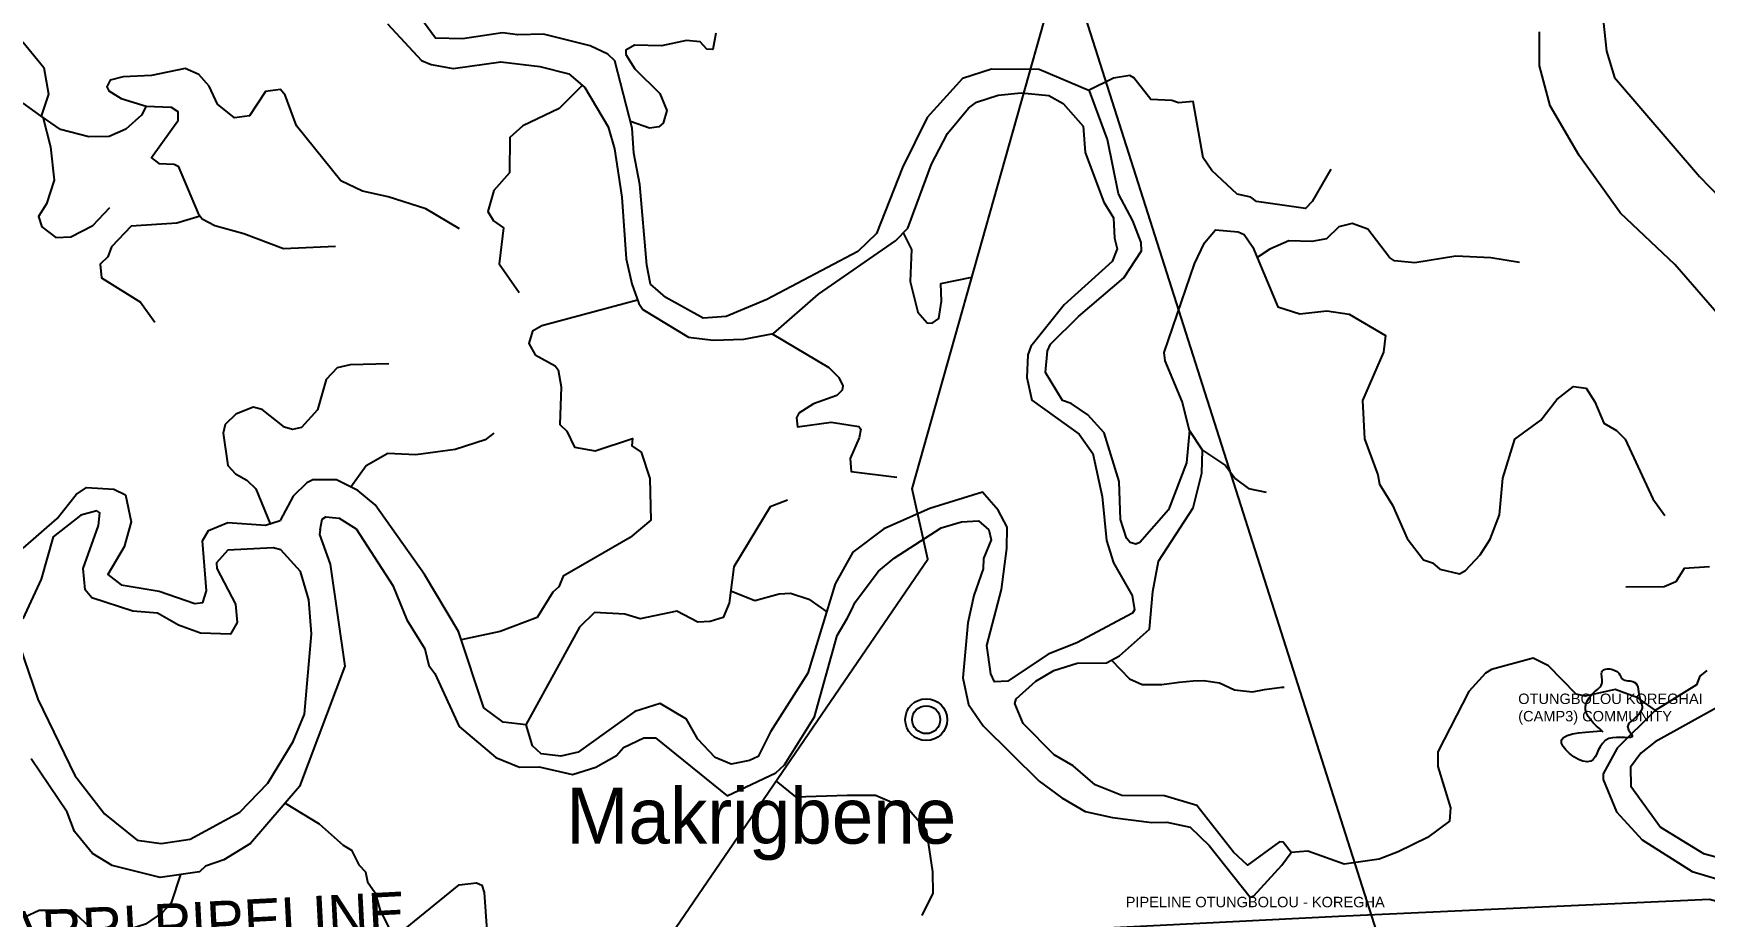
# Model space of a CAD drawing. Header units: metres. Extents: x 321186 to 621985, y 106829 to 204599.
# Drawn here: x 343347 to 349327, y 173012 to 176173 of the extents above; entities that cross this region are included whole.
import ezdxf
from ezdxf.enums import TextEntityAlignment as Align

# ---------------------------------------------------------------- set-up
doc = ezdxf.new("R2010")
doc.units = ezdxf.units.M
doc.header["$MEASUREMENT"] = 0
doc.layers.get('0').update_dxf_attribs({"linetype": 'CONTINUOUS'})
for name, color, linetype in [('11', 7, 'CONTINUOUS'), ('17', 7, 'CONTINUOUS'), ('18', 7, 'CONTINUOUS'), ('8', 7, 'CONTINUOUS'), ('RIG-LOC', 7, 'CONTINUOUS')]:
    doc.layers.add(name, color=color, linetype=linetype)
doc.styles.get("Standard").update_dxf_attribs({"font": 'txt', "height": 0.2})

# ---------------------------------------------------------------- blocks, each defined once
blk = doc.blocks.new('TOWN')
at = {"layer": '11', "color": 7, "linetype": 'Continuous'}
for radius in [75, 50]:
    blk.add_circle((0, 0), radius, dxfattribs=at)

msp = doc.modelspace()

# ---------------------------------------------------------------- linework, layer by layer
msp.add_spline([(348964.7, 173672.3), (348901.1, 173763.6), (348928.9, 173811.2), (348960.7, 173850.9), (348960.7, 173890.5), (349020.4, 173882.6), (349032.3, 173862.8), (349076, 173850.9), (349095.9, 173791.3), (349103.9, 173763.6), (349076, 173719.9), (349052.2, 173688.2), (349068.1, 173660.4), (348984.6, 173648.5), (348920.1, 173567.4), (348815.3, 173632.1), (348956.8, 173676.3)], degree=3)
at = {"layer": '17', "color": 151, "linetype": 'Continuous'}
for points in [[(348956.9, 176287.9), (348976.6, 176109.2), (349005.5, 176015.1), (349309.4, 175660.5), (349493.7, 175470.2), (349634, 175362.4), (349722.7, 175262.5), (349936.3, 175071.5), (350063.6, 174904), (350220.5, 174906.7), (350292.9, 174982), (350346.2, 175070.1), (350367.3, 175183.5), (350369.1, 175447.4), (350288.6, 176202.2)], [(348956.9, 176287.9), (348976.6, 176109.2), (349005.5, 176015.1), (349309.4, 175660.5), (349493.7, 175470.2), (349634, 175362.4), (349722.7, 175262.5), (349936.3, 175071.5), (350063.6, 174904), (350220.5, 174906.7), (350292.9, 174982), (350346.2, 175070.1), (350367.3, 175183.5), (350369.1, 175447.4), (350288.6, 176202.2)], [(343309, 176142.7), (343383.6, 176051.4), (343401.2, 175955.9), (343374.8, 175877.4), (343309.5, 175923.7)], [(343309, 176142.7), (343383.6, 176051.4), (343401.2, 175955.9), (343374.8, 175877.4), (343309.5, 175923.7)], [(349995.7, 174712.3), (349802.1, 174801), (349711.6, 174874.6), (349621.1, 174969.2), (349561.9, 175007), (349496.3, 175028.1), (349220.4, 175345.4), (349026.8, 175529.2), (348878.2, 175736.2), (348774.6, 175914.1), (348736.3, 176057.6), (348736.9, 176179.3)], [(349995.7, 174712.3), (349802.1, 174801), (349711.6, 174874.6), (349621.1, 174969.2), (349561.9, 175007), (349496.3, 175028.1), (349220.4, 175345.4), (349026.8, 175529.2), (348878.2, 175736.2), (348774.6, 175914.1), (348736.3, 176057.6), (348736.9, 176179.3)], [(343310.6, 174330.1), (343431.5, 174436.2), (343500.2, 174523), (343536.8, 174547.1), (343634, 174542), (343675.7, 174520.9), (343696.7, 174424.1), (343671.1, 174335.6), (343613.2, 174236.6), (343660.6, 174199.6), (343796.7, 174176.1), (343924.9, 174132.1), (343953, 174136.1), (343966, 174178), (343952.3, 174356.2), (343973.2, 174393.4), (344042.3, 174422.1), (344177.6, 174412.8), (344229.7, 174429.1)], [(343310.6, 174330.1), (343431.5, 174436.2), (343500.2, 174523), (343536.8, 174547.1), (343634, 174542), (343675.7, 174520.9), (343696.7, 174424.1), (343671.1, 174335.6), (343613.2, 174236.6), (343660.6, 174199.6), (343796.7, 174176.1), (343924.9, 174132.1), (343953, 174136.1), (343966, 174178), (343952.3, 174356.2), (343973.2, 174393.4), (344042.3, 174422.1), (344177.6, 174412.8), (344229.7, 174429.1)], [(343803.5, 173273.2), (343907.5, 173289), (344085.2, 173385.8), (344185.7, 173489.1), (344276.5, 173638), (344317.3, 173736.3), (344342.5, 174023.6), (344332.3, 174145), (344302.9, 174247.4), (344232.6, 174323.9), (344205, 174331.9), (344043.1, 174323.8), (344001.5, 174277.8), (344002.7, 174257.1), (344070.1, 174129.5), (344076.5, 174064.8), (344052.4, 174022.7), (343944.3, 174026.5), (343866, 174054.4), (343791.4, 174097.2), (343702.1, 174105.1), (343556, 174152.8), (343532.3, 174180.7), (343524.2, 174258.2), (343579.3, 174411), (343584.7, 174457), (343573.4, 174464), (343515.9, 174448), (343417, 174371.2), (343375, 174219.8), (343308.4, 174077.4)], [(343803.5, 173273.2), (343907.5, 173289), (344085.2, 173385.8), (344185.7, 173489.1), (344276.5, 173638), (344317.3, 173736.3), (344342.5, 174023.6), (344332.3, 174145), (344302.9, 174247.4), (344232.6, 174323.9), (344205, 174331.9), (344043.1, 174323.8), (344001.5, 174277.8), (344002.7, 174257.1), (344070.1, 174129.5), (344076.5, 174064.8), (344052.4, 174022.7), (343944.3, 174026.5), (343866, 174054.4), (343791.4, 174097.2), (343702.1, 174105.1), (343556, 174152.8), (343532.3, 174180.7), (343524.2, 174258.2), (343579.3, 174411), (343584.7, 174457), (343573.4, 174464), (343515.9, 174448), (343417, 174371.2), (343375, 174219.8), (343308.4, 174077.4)], [(344373.5, 174396.4), (344370.5, 174379.6), (344408.2, 174273.4), (344461.7, 173907.6), (344299.1, 173477.8), (344124.1, 173273.4), (344027.7, 173214.8), (343962.6, 173192.5), (343941.5, 173171.8), (343800.9, 173152), (343628.3, 173194.6), (343558.3, 173237.4), (343493.5, 173315.8), (343467.4, 173385.8), (343338.3, 173576.1)], [(344373.5, 174396.4), (344370.5, 174379.6), (344408.2, 174273.4), (344461.7, 173907.6), (344299.1, 173477.8), (344124.1, 173273.4), (344027.7, 173214.8), (343962.6, 173192.5), (343941.5, 173171.8), (343800.9, 173152), (343628.3, 173194.6), (343558.3, 173237.4), (343493.5, 173315.8), (343467.4, 173385.8), (343338.3, 173576.1)], [(343296.5, 173982.3), (343362.1, 173789.5), (343495.1, 173516.3), (343600.6, 173379.5), (343718, 173285.7), (343803.5, 173273.2)], [(343296.5, 173982.3), (343362.1, 173789.5), (343495.1, 173516.3), (343600.6, 173379.5), (343718, 173285.7), (343803.5, 173273.2)]]:
    msp.add_lwpolyline(points, dxfattribs=at)
at = {"layer": '18', "color": 143, "linetype": 'Continuous'}
for points in [[(347847.6, 173241.3), (347818.9, 173277.6), (347806.3, 173279.4), (347691.4, 173195.4), (347642, 173241.9), (347509.9, 173408.8), (347395, 173444.3), (347241.7, 173445.3), (347146.8, 173482.8), (347068.2, 173551.2), (346999.2, 173590.9), (346888.4, 173703.2), (346859, 173773.8), (346863.6, 173791.6), (346934, 173854), (346998.5, 173893), (347081.5, 173918.8), (347187.5, 173919.8), (347233.5, 173944.6), (347340.5, 174041), (347353.2, 174175.7), (347373.2, 174284.2), (347497.6, 174475.2), (347528.5, 174598.8), (347530.5, 174681.8), (347484.6, 174751.3), (347472.9, 174635.5), (347408.7, 174467.6), (347306.5, 174350.4), (347292.6, 174344.3), (347271.6, 174350.2), (347258.4, 174366.4), (347237.1, 174432.9), (347231.8, 174569.1), (347178.3, 174743.6), (347120.8, 174807.3), (347060.3, 174848), (347029.3, 174859.5), (346968.7, 174959.7), (346975.8, 175036.6), (346986.9, 175060.7), (347087.3, 175159.8), (347249.4, 175297.6), (347312.2, 175394.7), (347310.8, 175425), (347281.4, 175501.9), (347229.7, 175599.4), (347190.4, 175793.5), (347125.9, 175967.9), (346946.3, 176043.7), (346776, 176045.5), (346672.1, 176011.7), (346545.4, 175872.2), (346456.7, 175693.5), (346363.7, 175457), (346297.2, 175392.3), (345971.9, 175220.8), (345825.6, 175159.5), (345743.2, 175153.6), (345609.9, 175227.5), (345554.8, 175276), (345542.1, 175343.4), (345516.9, 175631.9), (345495, 175744), (345490, 175833.6), (345427.6, 176075), (345402.6, 176098.3), (345339.1, 176128.8), (345172.2, 176170.2), (345080.9, 176167.6), (345025.4, 176174.7), (344882.8, 176153.1), (344785.4, 176155.6), (344709.2, 176260.1)], [(347847.6, 173241.3), (347818.9, 173277.6), (347806.3, 173279.4), (347691.4, 173195.4), (347642, 173241.9), (347509.9, 173408.8), (347395, 173444.3), (347241.7, 173445.3), (347146.8, 173482.8), (347068.2, 173551.2), (346999.2, 173590.9), (346888.4, 173703.2), (346859, 173773.8), (346863.6, 173791.6), (346934, 173854), (346998.5, 173893), (347081.5, 173918.8), (347187.5, 173919.8), (347233.5, 173944.6), (347340.5, 174041), (347353.2, 174175.7), (347373.2, 174284.2), (347497.6, 174475.2), (347528.5, 174598.8), (347530.5, 174681.8), (347484.6, 174751.3), (347472.9, 174635.5), (347408.7, 174467.6), (347306.5, 174350.4), (347292.6, 174344.3), (347271.6, 174350.2), (347258.4, 174366.4), (347237.1, 174432.9), (347231.8, 174569.1), (347178.3, 174743.6), (347120.8, 174807.3), (347060.3, 174848), (347029.3, 174859.5), (346968.7, 174959.7), (346975.8, 175036.6), (346986.9, 175060.7), (347087.3, 175159.8), (347249.4, 175297.6), (347312.2, 175394.7), (347310.8, 175425), (347281.4, 175501.9), (347229.7, 175599.4), (347190.4, 175793.5), (347125.9, 175967.9), (346946.3, 176043.7), (346776, 176045.5), (346672.1, 176011.7), (346545.4, 175872.2), (346456.7, 175693.5), (346363.7, 175457), (346297.2, 175392.3), (345971.9, 175220.8), (345825.6, 175159.5), (345743.2, 175153.6), (345609.9, 175227.5), (345554.8, 175276), (345542.1, 175343.4), (345516.9, 175631.9), (345495, 175744), (345490, 175833.6), (345427.6, 176075), (345402.6, 176098.3), (345339.1, 176128.8), (345172.2, 176170.2), (345080.9, 176167.6), (345025.4, 176174.7), (344882.8, 176153.1), (344785.4, 176155.6), (344709.2, 176260.1)], [(344614.5, 176206.9), (344735.1, 176076.5), (344770, 176061.7), (344849.1, 176047.3), (345019, 176070.8), (345158.8, 176054.8), (345262.8, 176028.7), (345320.7, 175979.8), (345403.3, 175838.5), (345425.8, 175760.5), (345452.5, 175586.7), (345468.3, 175366.7), (345488.1, 175276.4), (345513, 175205.8), (345527.4, 175185.3), (345691.6, 175085.7), (345779.2, 175075.4), (345889.3, 175079.1), (345995.4, 175098.6), (346156.2, 175239.3), (346431.9, 175430.2), (346475.5, 175476.5), (346560.7, 175704.8), (346618.6, 175815), (346693.7, 175905.2), (346722.2, 175926.7), (346799.2, 175952.4), (346881.8, 175960), (346980.2, 175951), (347031.4, 175921.9), (347104.1, 175841.1), (347110.2, 175746.7), (347177.3, 175568.9), (347212.1, 175512.4), (347215.2, 175439.6), (347225, 175401.7), (347207.5, 175357), (347036.1, 175201.2), (346916, 175052.6), (346905.9, 175022.3), (346901.4, 174940.9), (346920.1, 174859.9), (347088.9, 174738.1), (347138.7, 174669.4), (347171.7, 174515.3), (347186.6, 174358.1), (347212.5, 174277.7), (347278.4, 174161), (347286.8, 174109.5), (347280.1, 174097.2), (347080.4, 173991.9), (346978.8, 173951.3), (346834.3, 173854), (346786.5, 173851.7), (346772.7, 173880.4), (346758.9, 173982.2), (346811.6, 174182.9), (346830.2, 174329.1), (346831.8, 174405.4), (346799.9, 174466.8), (346742.8, 174531.3), (346554.3, 174472.4), (346389.6, 174399.4), (346279.1, 174316.5), (346216.6, 174203.2), (346117.7, 173882.5), (345984.9, 173673), (345940.2, 173584.7), (345908.9, 173569.9), (345844.4, 173556.6), (345786.9, 173581.3), (345724.9, 173647.1), (345684.4, 173718.1), (345589.9, 173774.6), (345498.9, 173745.8), (345296.6, 173600.5), (345233.8, 173586.1), (345164.3, 173594.7), (345133.1, 173622.9), (345110.6, 173698.1), (345028.3, 173707.2), (344958.4, 173759.1), (344868.2, 174032.5), (344745.9, 174236.2), (344570, 174485.7), (344507.9, 174536.6), (344431.1, 174574.9), (344346.9, 174575), (344325.4, 174564.1), (344276.3, 174516.3), (344229.7, 174429.1)], [(344614.5, 176206.9), (344735.1, 176076.5), (344770, 176061.7), (344849.1, 176047.3), (345019, 176070.8), (345158.8, 176054.8), (345262.8, 176028.7), (345320.7, 175979.8), (345403.3, 175838.5), (345425.8, 175760.5), (345452.5, 175586.7), (345468.3, 175366.7), (345488.1, 175276.4), (345513, 175205.8), (345527.4, 175185.3), (345691.6, 175085.7), (345779.2, 175075.4), (345889.3, 175079.1), (345995.4, 175098.6), (346156.2, 175239.3), (346431.9, 175430.2), (346475.5, 175476.5), (346560.7, 175704.8), (346618.6, 175815), (346693.7, 175905.2), (346722.2, 175926.7), (346799.2, 175952.4), (346881.8, 175960), (346980.2, 175951), (347031.4, 175921.9), (347104.1, 175841.1), (347110.2, 175746.7), (347177.3, 175568.9), (347212.1, 175512.4), (347215.2, 175439.6), (347225, 175401.7), (347207.5, 175357), (347036.1, 175201.2), (346916, 175052.6), (346905.9, 175022.3), (346901.4, 174940.9), (346920.1, 174859.9), (347088.9, 174738.1), (347138.7, 174669.4), (347171.7, 174515.3), (347186.6, 174358.1), (347212.5, 174277.7), (347278.4, 174161), (347286.8, 174109.5), (347280.1, 174097.2), (347080.4, 173991.9), (346978.8, 173951.3), (346834.3, 173854), (346786.5, 173851.7), (346772.7, 173880.4), (346758.9, 173982.2), (346811.6, 174182.9), (346830.2, 174329.1), (346831.8, 174405.4), (346799.9, 174466.8), (346742.8, 174531.3), (346554.3, 174472.4), (346389.6, 174399.4), (346279.1, 174316.5), (346216.6, 174203.2), (346117.7, 173882.5), (345984.9, 173673), (345940.2, 173584.7), (345908.9, 173569.9), (345844.4, 173556.6), (345786.9, 173581.3), (345724.9, 173647.1), (345684.4, 173718.1), (345589.9, 173774.6), (345498.9, 173745.8), (345296.6, 173600.5), (345233.8, 173586.1), (345164.3, 173594.7), (345133.1, 173622.9), (345110.6, 173698.1), (345028.3, 173707.2), (344958.4, 173759.1), (344868.2, 174032.5), (344745.9, 174236.2), (344570, 174485.7), (344507.9, 174536.6), (344431.1, 174574.9), (344346.9, 174575), (344325.4, 174564.1), (344276.3, 174516.3), (344229.7, 174429.1)], [(345788.9, 176173.9), (345778.7, 176115.8), (345756.3, 176116.2), (345732.8, 176143), (345683.6, 176147.6), (345594.2, 176128.7), (345498.2, 176130.6), (345466.8, 176113.1), (345467, 176097.1), (345498.5, 176046.4), (345588.4, 175957.9), (345613.1, 175897.2), (345600.7, 175851.3), (345584.7, 175838.7), (345551.3, 175833.7), (345483.6, 175858.3)], [(345788.9, 176173.9), (345778.7, 176115.8), (345756.3, 176116.2), (345732.8, 176143), (345683.6, 176147.6), (345594.2, 176128.7), (345498.2, 176130.6), (345466.8, 176113.1), (345467, 176097.1), (345498.5, 176046.4), (345588.4, 175957.9), (345613.1, 175897.2), (345600.7, 175851.3), (345584.7, 175838.7), (345551.3, 175833.7), (345483.6, 175858.3)], [(344871.7, 175473.7), (344750.6, 175544.6), (344616.8, 175588), (344523.9, 175608.5), (344446.7, 175645.1), (344288.8, 175842.4), (344248.1, 175951.5), (344230.7, 175972.6), (344177.4, 175965.5), (344120, 175877.5), (344066.3, 175871.2), (344005, 175919.9), (343975.9, 175984.6), (343938.4, 176026.6), (343889.3, 176047.7), (343769, 176022.1), (343668.1, 176017.8), (343621.3, 176005.2), (343608.9, 175981.8), (343616.4, 175967.9), (343660.9, 175940.5), (343750.3, 175913), (343733.6, 175880.8), (343677.6, 175830.8), (343617.8, 175804), (343545.6, 175802.9), (343444.1, 175829.3), (343374.8, 175877.4)], [(344871.7, 175473.7), (344750.6, 175544.6), (344616.8, 175588), (344523.9, 175608.5), (344446.7, 175645.1), (344288.8, 175842.4), (344248.1, 175951.5), (344230.7, 175972.6), (344177.4, 175965.5), (344120, 175877.5), (344066.3, 175871.2), (344005, 175919.9), (343975.9, 175984.6), (343938.4, 176026.6), (343889.3, 176047.7), (343769, 176022.1), (343668.1, 176017.8), (343621.3, 176005.2), (343608.9, 175981.8), (343616.4, 175967.9), (343660.9, 175940.5), (343750.3, 175913), (343733.6, 175880.8), (343677.6, 175830.8), (343617.8, 175804), (343545.6, 175802.9), (343444.1, 175829.3), (343374.8, 175877.4)], [(347989.5, 175687.7), (347922.6, 175571.2), (347898.9, 175546.3), (347723.3, 175571.5), (347703.7, 175586.8), (347654.5, 175597.6), (347563.5, 175682.1), (347533.5, 175728.1), (347497.3, 175929.2), (347445.2, 175925.1), (347421.4, 175933.1), (347345.4, 175936.4), (347285.3, 176014.1), (347270.4, 176021.9), (347212.3, 176012.4), (347122.5, 175969.3)], [(347989.5, 175687.7), (347922.6, 175571.2), (347898.9, 175546.3), (347723.3, 175571.5), (347703.7, 175586.8), (347654.5, 175597.6), (347563.5, 175682.1), (347533.5, 175728.1), (347497.3, 175929.2), (347445.2, 175925.1), (347421.4, 175933.1), (347345.4, 175936.4), (347285.3, 176014.1), (347270.4, 176021.9), (347212.3, 176012.4), (347122.5, 175969.3)], [(345311.7, 175987.4), (345228.6, 175904.7), (345098, 175842), (345051.3, 175800.7), (345050.8, 175673.8), (344993.9, 175611), (344972.8, 175535.7), (344993.1, 175502.2), (345028.7, 175477), (345013.2, 175347.7), (345085, 175245.9)], [(345311.7, 175987.4), (345228.6, 175904.7), (345098, 175842), (345051.3, 175800.7), (345050.8, 175673.8), (344993.9, 175611), (344972.8, 175535.7), (344993.1, 175502.2), (345028.7, 175477), (345013.2, 175347.7), (345085, 175245.9)], [(343750.3, 175913), (343839.8, 175908.6), (343863, 175893.8), (343863.5, 175858.6), (343769.2, 175727.8), (343795.3, 175706.9), (343850.6, 175705.2), (343864.2, 175698.1), (343935.9, 175527.9), (343950.3, 175508.9), (343995.8, 175486), (344099.6, 175457), (344241.3, 175402.7), (344427.3, 175412)], [(343750.3, 175913), (343839.8, 175908.6), (343863, 175893.8), (343863.5, 175858.6), (343769.2, 175727.8), (343795.3, 175706.9), (343850.6, 175705.2), (343864.2, 175698.1), (343935.9, 175527.9), (343950.3, 175508.9), (343995.8, 175486), (344099.6, 175457), (344241.3, 175402.7), (344427.3, 175412)], [(343379.9, 175873.9), (343408, 175766.6), (343420.5, 175647.9), (343393.9, 175563.2), (343364.7, 175517.9), (343377.3, 175481), (343426.5, 175442.5), (343481, 175444.4), (343559.6, 175485.3), (343620, 175550.3)], [(343379.9, 175873.9), (343408, 175766.6), (343420.5, 175647.9), (343393.9, 175563.2), (343364.7, 175517.9), (343377.3, 175481), (343426.5, 175442.5), (343481, 175444.4), (343559.6, 175485.3), (343620, 175550.3)], [(343943.2, 175518.3), (343860.3, 175493.4), (343696.6, 175482.5), (343625.9, 175409.1), (343613, 175372.8), (343586.1, 175347.3), (343590.3, 175297.8), (343730, 175210.5), (343781.2, 175139)], [(343943.2, 175518.3), (343860.3, 175493.4), (343696.6, 175482.5), (343625.9, 175409.1), (343613, 175372.8), (343586.1, 175347.3), (343590.3, 175297.8), (343730, 175210.5), (343781.2, 175139)], [(348665.2, 175353.1), (348562.4, 175369.6), (348437.6, 175375.3), (348290.3, 175351.8), (348217.9, 175358.7), (348199.3, 175370.8), (348121.8, 175471.8), (348066.8, 175492.5), (348018, 175480.7), (347974.8, 175437.5), (347921.8, 175428.3), (347840.1, 175430), (347771.8, 175400.8), (347725.7, 175371.4)], [(348665.2, 175353.1), (348562.4, 175369.6), (348437.6, 175375.3), (348290.3, 175351.8), (348217.9, 175358.7), (348199.3, 175370.8), (348121.8, 175471.8), (348066.8, 175492.5), (348018, 175480.7), (347974.8, 175437.5), (347921.8, 175428.3), (347840.1, 175430), (347771.8, 175400.8), (347725.7, 175371.4)], [(346459.3, 175459.3), (346488.7, 175399.3), (346484.1, 175285.5), (346512.4, 175175.3), (346544.9, 175136.8), (346563.4, 175135.8), (346587.6, 175152.5), (346596.6, 175214.4), (346594.7, 175277.5), (346704.8, 175300.2)], [(346459.3, 175459.3), (346488.7, 175399.3), (346484.1, 175285.5), (346512.4, 175175.3), (346544.9, 175136.8), (346563.4, 175135.8), (346587.6, 175152.5), (346596.6, 175214.4), (346594.7, 175277.5), (346704.8, 175300.2)], [(347484.6, 174751.3), (347458.3, 174855.5), (347396.6, 175001.4), (347393, 175031.3), (347502.5, 175348), (347537.4, 175423.1), (347577.6, 175469.4), (347658.8, 175462.7), (347679.3, 175453.6), (347710.2, 175408.3), (347800.4, 175193.8), (347878.6, 175168.7), (347975.4, 175180.1), (348055.8, 175168.1), (348185.6, 175091.5), (348178.1, 175032.5), (348103.7, 174858.7), (348110.2, 174721.4), (348158.2, 174592.7), (348163.7, 174559.8), (348210.8, 174484.6), (348263.6, 174364.8), (348321.1, 174288.8), (348353.2, 174278.4), (348380, 174255.8), (348449.9, 174238.9), (348471.5, 174249.9), (348524.5, 174306.5), (348559.6, 174362.8), (348593.7, 174449.3), (348605.9, 174580.8), (348648.7, 174720.4), (348741.6, 174788.3), (348798.9, 174863.1), (348858.7, 174909.2), (348903.7, 174903.2), (348934.7, 174853.7), (348967.1, 174777.6), (349012.1, 174752), (349042.7, 174721), (349142.4, 174507.1), (349185, 174447.5)], [(347484.6, 174751.3), (347458.3, 174855.5), (347396.6, 175001.4), (347393, 175031.3), (347502.5, 175348), (347537.4, 175423.1), (347577.6, 175469.4), (347658.8, 175462.7), (347679.3, 175453.6), (347710.2, 175408.3), (347800.4, 175193.8), (347878.6, 175168.7), (347975.4, 175180.1), (348055.8, 175168.1), (348185.6, 175091.5), (348178.1, 175032.5), (348103.7, 174858.7), (348110.2, 174721.4), (348158.2, 174592.7), (348163.7, 174559.8), (348210.8, 174484.6), (348263.6, 174364.8), (348321.1, 174288.8), (348353.2, 174278.4), (348380, 174255.8), (348449.9, 174238.9), (348471.5, 174249.9), (348524.5, 174306.5), (348559.6, 174362.8), (348593.7, 174449.3), (348605.9, 174580.8), (348648.7, 174720.4), (348741.6, 174788.3), (348798.9, 174863.1), (348858.7, 174909.2), (348903.7, 174903.2), (348934.7, 174853.7), (348967.1, 174777.6), (349012.1, 174752), (349042.7, 174721), (349142.4, 174507.1), (349185, 174447.5)], [(345508.5, 175218.4), (345166.4, 175126.6), (345132.3, 175107.6), (345120.3, 175063), (345142.6, 175022.8), (345213.4, 174982.7), (345224.4, 174969), (345235.6, 174908.2), (345230.6, 174772.7), (345255.4, 174748.8), (345283.2, 174691.6), (345357.4, 174678.7), (345490.7, 174723.1), (345488.7, 174696.2), (345521.4, 174674.5), (345552.3, 174579.5), (345556.5, 174430.3), (345482.8, 174368.7), (345242.6, 174230.2), (345227.1, 174191.9), (345206.2, 174172.4), (345150.1, 174082.2), (345017, 174032.3), (344878.1, 174002.6)], [(345508.5, 175218.4), (345166.4, 175126.6), (345132.3, 175107.6), (345120.3, 175063), (345142.6, 175022.8), (345213.4, 174982.7), (345224.4, 174969), (345235.6, 174908.2), (345230.6, 174772.7), (345255.4, 174748.8), (345283.2, 174691.6), (345357.4, 174678.7), (345490.7, 174723.1), (345488.7, 174696.2), (345521.4, 174674.5), (345552.3, 174579.5), (345556.5, 174430.3), (345482.8, 174368.7), (345242.6, 174230.2), (345227.1, 174191.9), (345206.2, 174172.4), (345150.1, 174082.2), (345017, 174032.3), (344878.1, 174002.6)], [(345990, 175097.6), (346193.8, 174977.1), (346228.8, 174941), (346243.2, 174911.2), (346240.5, 174896.3), (346222.4, 174876.6), (346138.1, 174846.8), (346086.2, 174813.6), (346077.9, 174797), (346081.7, 174764.8), (346202.1, 174781.4), (346301.1, 174766.3), (346307.8, 174756.5), (346302, 174724.9), (346269.5, 174651.3), (346272.7, 174604.4), (346436.5, 174584.1)], [(345990, 175097.6), (346193.8, 174977.1), (346228.8, 174941), (346243.2, 174911.2), (346240.5, 174896.3), (346222.4, 174876.6), (346138.1, 174846.8), (346086.2, 174813.6), (346077.9, 174797), (346081.7, 174764.8), (346202.1, 174781.4), (346301.1, 174766.3), (346307.8, 174756.5), (346302, 174724.9), (346269.5, 174651.3), (346272.7, 174604.4), (346436.5, 174584.1)], [(344619.1, 174989.8), (344480.7, 174986.2), (344433.9, 174975.4), (344394.8, 174933.7), (344363.9, 174825.1), (344306, 174761.8), (344273.5, 174755.3), (344245.8, 174763.5), (344165.1, 174826.5), (344133.7, 174835.2), (344071.4, 174810.6), (344032.4, 174772.7), (344025.5, 174742.3), (344042.1, 174626.1), (344069.7, 174596.8), (344111.1, 174573.5), (344142.6, 174543.2), (344193.6, 174417.8)], [(344619.1, 174989.8), (344480.7, 174986.2), (344433.9, 174975.4), (344394.8, 174933.7), (344363.9, 174825.1), (344306, 174761.8), (344273.5, 174755.3), (344245.8, 174763.5), (344165.1, 174826.5), (344133.7, 174835.2), (344071.4, 174810.6), (344032.4, 174772.7), (344025.5, 174742.3), (344042.1, 174626.1), (344069.7, 174596.8), (344111.1, 174573.5), (344142.6, 174543.2), (344193.6, 174417.8)], [(344994.6, 174742.3), (344963.4, 174718.4), (344856.2, 174683.4), (344715.5, 174664), (344614.9, 174669.8), (344537.4, 174625.1), (344482.7, 174549.2)], [(344994.6, 174742.3), (344963.4, 174718.4), (344856.2, 174683.4), (344715.5, 174664), (344614.9, 174669.8), (344537.4, 174625.1), (344482.7, 174549.2)], [(347530.5, 174680.9), (347612.4, 174625.8), (347649.3, 174579), (347695.7, 174544.1), (347758.7, 174530.8)], [(347530.5, 174680.9), (347612.4, 174625.8), (347649.3, 174579), (347695.7, 174544.1), (347758.7, 174530.8)], [(346045, 174502.1), (345983.1, 174478.6), (345853.7, 174263), (345836.7, 174133), (345814.9, 174082.1), (345768.6, 174067.4), (345724.4, 174065.7), (345649, 174104.7), (345517.7, 174077.9), (345463.1, 174094.3), (345354.5, 174100.6), (345300.9, 174047.9), (345108.4, 173698.3)], [(346045, 174502.1), (345983.1, 174478.6), (345853.7, 174263), (345836.7, 174133), (345814.9, 174082.1), (345768.6, 174067.4), (345724.4, 174065.7), (345649, 174104.7), (345517.7, 174077.9), (345463.1, 174094.3), (345354.5, 174100.6), (345300.9, 174047.9), (345108.4, 173698.3)], [(344373.5, 174396.4), (344379.6, 174434.6), (344393, 174442.5), (344441.4, 174438.2), (344501.3, 174399.8), (344633.2, 174196.9), (344683, 174073.4), (344747.6, 173970.1), (344761.4, 173910.9), (344783.2, 173882.1), (344870.4, 173691.9), (345001.8, 173580.8), (345085.8, 173546), (345156.3, 173547.7), (345276.5, 173520.1), (345359, 173546.8), (345433.5, 173588.4), (345459.1, 173617.1), (345531.2, 173651.9), (345573.2, 173651), (345830, 173444), (346003.2, 173525.9), (346035.1, 173555.3), (346142.3, 173726.3), (346223.7, 174017.5), (346258.9, 174078.7), (346275, 174108.6), (346287.4, 174136.9), (346371.4, 174248), (346427.4, 174295), (346595.4, 174403.3), (346668, 174425.1), (346729.3, 174428.2), (346766.2, 174396.4), (346773.7, 174360), (346747.2, 174293.3), (346745.1, 174256.7), (346711.8, 174161.3), (346691.1, 174063), (346672.8, 173866.4), (346693.6, 173770.9), (346745.8, 173694), (346945.8, 173496.8), (347027.2, 173436.9), (347110.5, 173388.3), (347208, 173366.8), (347349.4, 173348.3), (347403.2, 173350), (347486.5, 173332.2), (347554.6, 173266.1), (347700.9, 173080.9), (347713.9, 173086), (347815.1, 173195.8), (347847.6, 173241.3)], [(344373.5, 174396.4), (344379.6, 174434.6), (344393, 174442.5), (344441.4, 174438.2), (344501.3, 174399.8), (344633.2, 174196.9), (344683, 174073.4), (344747.6, 173970.1), (344761.4, 173910.9), (344783.2, 173882.1), (344870.4, 173691.9), (345001.8, 173580.8), (345085.8, 173546), (345156.3, 173547.7), (345276.5, 173520.1), (345359, 173546.8), (345433.5, 173588.4), (345459.1, 173617.1), (345531.2, 173651.9), (345573.2, 173651), (345830, 173444), (346003.2, 173525.9), (346035.1, 173555.3), (346142.3, 173726.3), (346223.7, 174017.5), (346258.9, 174078.7), (346275, 174108.6), (346287.4, 174136.9), (346371.4, 174248), (346427.4, 174295), (346595.4, 174403.3), (346668, 174425.1), (346729.3, 174428.2), (346766.2, 174396.4), (346773.7, 174360), (346747.2, 174293.3), (346745.1, 174256.7), (346711.8, 174161.3), (346691.1, 174063), (346672.8, 173866.4), (346693.6, 173770.9), (346745.8, 173694), (346945.8, 173496.8), (347027.2, 173436.9), (347110.5, 173388.3), (347208, 173366.8), (347349.4, 173348.3), (347403.2, 173350), (347486.5, 173332.2), (347554.6, 173266.1), (347700.9, 173080.9), (347713.9, 173086), (347815.1, 173195.8), (347847.6, 173241.3)], [(349344.6, 174263), (349254.8, 174257.8), (349225.1, 174210), (349182.8, 174191.5), (349045.3, 174190.6)], [(349344.6, 174263), (349254.8, 174257.8), (349225.1, 174210), (349182.8, 174191.5), (349045.3, 174190.6)], [(345842.6, 174177.8), (345928, 174143.1), (346015.5, 174167.1), (346056.5, 174169.7), (346121.6, 174147.5), (346185.6, 174102.7)], [(345842.6, 174177.8), (345928, 174143.1), (346015.5, 174167.1), (346056.5, 174169.7), (346121.6, 174147.5), (346185.6, 174102.7)], [(347204.9, 173929.2), (347268.8, 173862.1), (347314.1, 173841.9), (347384.8, 173842.4), (347446.9, 173850.5), (347497.8, 173856), (347534.5, 173856.2), (347591.1, 173848.9), (347645, 173823.6), (347710.1, 173816.3), (347752.4, 173824.3), (347814.5, 173832.4), (347823, 173832.5)], [(347204.9, 173929.2), (347268.8, 173862.1), (347314.1, 173841.9), (347384.8, 173842.4), (347446.9, 173850.5), (347497.8, 173856), (347534.5, 173856.2), (347591.1, 173848.9), (347645, 173823.6), (347710.1, 173816.3), (347752.4, 173824.3), (347814.5, 173832.4), (347823, 173832.5)], [(349150.9, 173750.3), (349089.1, 173794.4), (349007.9, 173824.6), (348900.2, 173800.6), (348868.1, 173808), (348769.1, 173909.4), (348713.7, 173936.5), (348564.7, 173895.6), (348543.3, 173882.9), (348484.1, 173816.9), (348372.5, 173601.6), (348372.7, 173549.1), (348417.6, 173400.7), (348415.1, 173353.1), (348335.8, 173295.2), (348230.8, 173243.6), (348163.4, 173216.6), (348037.7, 173199.8), (347907.4, 173245.5), (347847.6, 173241.3)], [(349150.9, 173750.3), (349089.1, 173794.4), (349007.9, 173824.6), (348900.2, 173800.6), (348868.1, 173808), (348769.1, 173909.4), (348713.7, 173936.5), (348564.7, 173895.6), (348543.3, 173882.9), (348484.1, 173816.9), (348372.5, 173601.6), (348372.7, 173549.1), (348417.6, 173400.7), (348415.1, 173353.1), (348335.8, 173295.2), (348230.8, 173243.6), (348163.4, 173216.6), (348037.7, 173199.8), (347907.4, 173245.5), (347847.6, 173241.3)], [(349335.9, 173892.1), (349310.6, 173871.9), (349299.1, 173840.7), (349151.1, 173749.6), (349014.7, 173614.7), (348965, 173523.1), (348965, 173501.8), (349012.1, 173387), (349104.3, 173285.9), (349283, 173172.7), (349427, 173130.5)], [(349335.9, 173892.1), (349310.6, 173871.9), (349299.1, 173840.7), (349151.1, 173749.6), (349014.7, 173614.7), (348965, 173523.1), (348965, 173501.8), (349012.1, 173387), (349104.3, 173285.9), (349283, 173172.7), (349427, 173130.5)], [(349381.1, 173765.2), (349151.1, 173636.9), (349099.4, 173597.1), (349062.7, 173546.4), (349064.1, 173478.9), (349169.2, 173332), (349323.8, 173237.8), (349549.1, 173177.5)], [(349381.1, 173765.2), (349151.1, 173636.9), (349099.4, 173597.1), (349062.7, 173546.4), (349064.1, 173478.9), (349169.2, 173332), (349323.8, 173237.8), (349549.1, 173177.5)], [(346004.6, 173496.7), (346073.5, 173440.6), (346258.6, 173445.9), (346360, 173446.6), (346479.3, 173395.3), (346541.5, 173323.7), (346564.6, 173171.6), (346565.1, 173095.5), (346526, 173015.2)], [(346004.6, 173496.7), (346073.5, 173440.6), (346258.6, 173445.9), (346360, 173446.6), (346479.3, 173395.3), (346541.5, 173323.7), (346564.6, 173171.6), (346565.1, 173095.5), (346526, 173015.2)], [(344247.2, 173417.2), (344369.9, 173344), (344455.1, 173267.5), (344485.5, 173249.4), (344511.4, 173196.4), (344535.7, 173172.3), (344542.9, 173136.4), (344569.8, 173096.9), (344588.2, 173033.9), (344619.5, 172970.2)], [(344247.2, 173417.2), (344369.9, 173344), (344455.1, 173267.5), (344485.5, 173249.4), (344511.4, 173196.4), (344535.7, 173172.3), (344542.9, 173136.4), (344569.8, 173096.9), (344588.2, 173033.9), (344619.5, 172970.2)], [(343872.6, 173162.1), (343840.3, 173061.1), (343808.2, 173026.3), (343748.2, 172984.5), (343639.6, 172950.1), (343616, 172961.8), (343560.9, 172962.8), (343484.8, 173033.9), (343367.7, 173033.8), (343315.6, 173009.3)], [(343872.6, 173162.1), (343840.3, 173061.1), (343808.2, 173026.3), (343748.2, 172984.5), (343639.6, 172950.1), (343616, 172961.8), (343560.9, 172962.8), (343484.8, 173033.9), (343367.7, 173033.8), (343315.6, 173009.3)], [(344678.1, 172969.5), (344869.9, 173124.7), (344931.9, 173132.8), (344951.3, 173123.9), (344959.8, 173097.9), (344969.6, 172961.8)], [(344678.1, 172969.5), (344869.9, 173124.7), (344931.9, 173132.8), (344951.3, 173123.9), (344959.8, 173097.9), (344969.6, 172961.8)]]:
    msp.add_lwpolyline(points, dxfattribs=at)
at = {"layer": '8', "color": 1, "linetype": 'Continuous'}
for points in [[(345669.4, 169247.7), (345650, 169304.1), (345115.4, 171711.7), (345014.6, 172048.7), (346547.6, 174290.9), (346491.4, 174543.4), (347117.3, 176763.3), (347217.8, 177104.6), (347171.4, 177698), (347638.4, 180158.8), (347379.6, 180855.2), (346962.5, 181720.7), (346534.4, 182410.5), (346481, 183135.9), (346273.7, 183467.2)], [(345669.4, 169247.7), (345650, 169304.1), (345115.4, 171711.7), (345014.6, 172048.7), (346547.6, 174290.9), (346491.4, 174543.4), (347117.3, 176763.3), (347217.8, 177104.6), (347171.4, 177698), (347638.4, 180158.8), (347379.6, 180855.2), (346962.5, 181720.7), (346534.4, 182410.5), (346481, 183135.9), (346273.7, 183467.2)], [(353138.3, 172811.5), (351087, 172603.1), (349344.6, 173072.4), (348016.8, 173012.2), (343337.4, 172775.8), (341513.9, 172677.5)]]:
    msp.add_lwpolyline(points, dxfattribs=at)
at = {"layer": '8', "color": 3, "linetype": 'Continuous'}
msp.add_lwpolyline([(353138.3, 172811.5), (353138.3, 172811.5), (351087, 172603.1), (349344.6, 173072.4), (348016.8, 173012.2), (343337.4, 172775.8), (341513.9, 172677.5)], dxfattribs=at)
at = {"layer": 'RIG-LOC', "color": 3}
msp.add_line((346191.8, 179117.7), (349649.3, 168256.6), dxfattribs=at)

# ---------------------------------------------------------------- block references
at = {"layer": '11', "color": 7, "linetype": 'Continuous'}
msp.add_blockref('TOWN', (346541.8, 173716.4), dxfattribs=at)
msp.add_blockref('TOWN', (346541.8, 173716.4), dxfattribs=at)

# ---------------------------------------------------------------- texts
at = {"char_height": 37.325, "width": 5525.486, "attachment_point": 1, "rotation": 359.99255}
for s, insert in [('{\\fArial|b0|i0|c0|p34;OTUNGBOLOU KOREGHAI\\P(CAMP3) COMMUNITY}', (348660.5, 173809.9)), ('{\\fArial|b0|i0|c0|p34;PIPELINE OTUNGBOLOU - KOREGHA}', (347255.8, 173082.4))]:
    msp.add_mtext(s, dxfattribs=dict(at, insert=insert))
at = {"layer": '11', "color": 7, "linetype": 'Continuous'}
msp.add_text('Makrigbene', height=199.81, dxfattribs=at).set_placement((345253.5, 173372.6), align=Align.MIDDLE_LEFT)
msp.add_text('Makrigbene', height=199.81, dxfattribs=at).set_placement((345253.5, 173372.6), align=Align.MIDDLE_LEFT)
at = {"layer": '8', "color": 1, "linetype": 'Continuous'}
msp.add_text('24" ESCRAVOS-WARRI PIPELINE', height=149.878, rotation=2.95503, dxfattribs=at).set_placement((343102.2, 172945.7), align=Align.MIDDLE)
msp.add_text('24" ESCRAVOS-WARRI PIPELINE', height=149.878, rotation=2.95503, dxfattribs=at).set_placement((343102.2, 172945.7), align=Align.MIDDLE)

doc.saveas('drawing.dxf')
